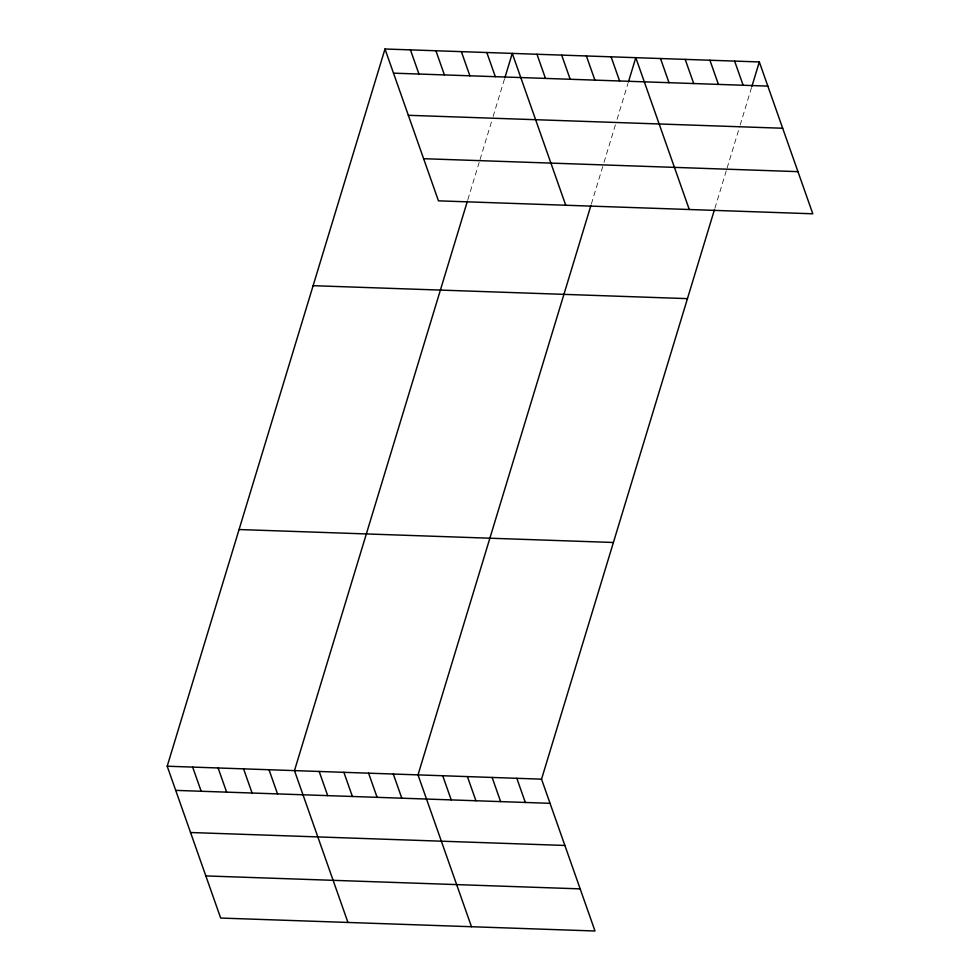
<?xml version="1.0" encoding="UTF-8"?>
<svg xmlns="http://www.w3.org/2000/svg" width="980" height="980" viewBox="0 0 980 980"><rect width="100%" height="100%" fill="white"/><g stroke="black" fill="none" stroke-linecap="round" stroke-linejoin="round"><path stroke-width="0.73" stroke-dasharray="4.9 3.68" d="M467.84 199.712L479.159 162.423M480.041 159.544L492.23 119.389M493.099 116.522L504.859 77.788M591.369 203.987L603.129 165.253M603.999 162.386L616.2 122.218M617.069 119.352L627.96 83.496M714.898 208.262L726.658 169.528M727.087 168.095L739.729 126.494M740.157 125.06L751.917 86.326"/><path stroke-width="1.47" d="M714.457 209.696L541.536 779.161L595.007 931L220.672 918.052L167.2 766.213L384.993 49L759.329 61.948L812.8 213.787L438.464 200.839L384.993 49M467.399 201.145L294.478 770.623L347.949 922.45M504.859 77.788L512.271 53.398L565.742 205.237M590.928 205.42L418.007 774.886L471.478 926.725M628.388 82.063L635.8 57.673L689.271 209.512M751.917 86.326L759.329 61.948M393.507 73.157L767.83 86.105M408.341 115.297L782.677 128.245M423.63 158.699L797.965 171.647M313.122 285.682L687.458 298.631M239.071 529.531L613.407 542.479M167.2 766.213L541.536 779.161M175.714 790.382L550.037 803.318M190.549 832.51L564.872 845.458M205.837 875.924L580.16 888.872M734.62 61.091L743.134 85.248M709.912 60.233L718.426 84.403M685.204 59.388L693.717 83.545M660.508 58.531L669.009 82.688M611.091 56.816L619.605 80.985M586.383 55.97L594.897 80.127M561.675 55.113L570.188 79.27M536.979 54.255L545.48 78.412M486.815 52.516L495.329 76.685M461.36 51.646L469.873 75.803M435.904 50.764L444.418 74.921M410.449 49.882L418.962 74.039M516.827 778.304L525.329 802.473M492.119 777.459L500.633 801.615M467.411 776.601L475.925 800.758M442.715 775.744L451.216 799.901M393.299 774.041L401.812 798.198M368.59 773.183L377.104 797.34M343.882 772.326L352.396 796.483M319.186 771.468L327.688 795.638M269.022 769.741L277.524 793.898M243.567 768.859L252.081 793.016M218.111 767.977L226.625 792.134M192.656 767.095L201.169 791.252"/></g></svg>
